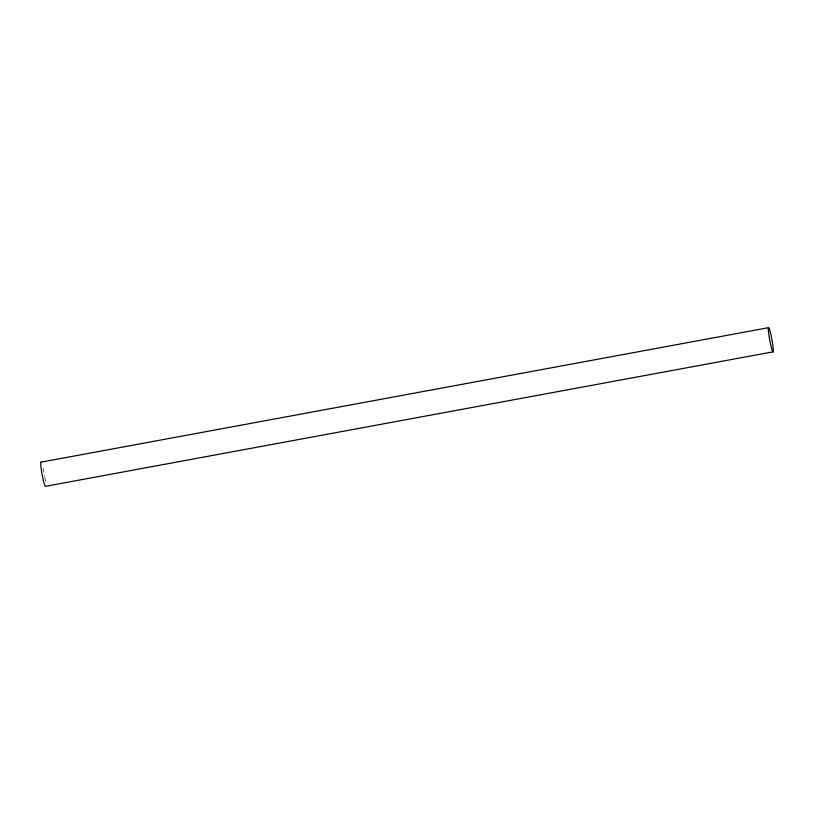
<?xml version="1.0" encoding="UTF-8"?>
<svg xmlns="http://www.w3.org/2000/svg" width="814" height="814" viewBox="0 0 814 814"><rect width="100%" height="100%" fill="white"/><g stroke="black" fill="none" stroke-linecap="round" stroke-linejoin="round"><path stroke-width="0.61" stroke-dasharray="4.07 3.05" d="M43.05 468.091A12.383 1.109 79.5 0 1 44.668 476.17M44.862 477.33A12.383 1.109 79.5 0 1 45.452 481.603"/><path stroke-width="1.22" d="M40.832 462.189L768.436 327.686M773.168 351.811L45.564 486.314A12.383 1.109 79.5 0 1 41.941 473.534A12.383 1.109 79.5 0 1 41.321 462.474M768.426 331.196A12.383 1.109 79.5 0 0 772.679 351.526A12.383 1.109 79.5 0 0 771.306 336.518A12.383 1.109 79.5 0 0 768.426 331.196"/></g></svg>
